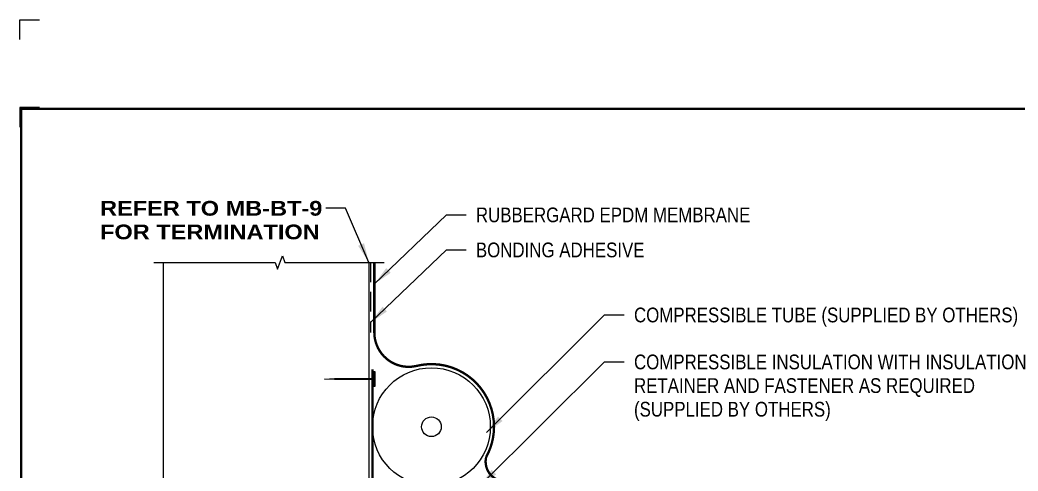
# Model space of a CAD drawing. Header units: inches. Extents: x -512 to -492, y -114.5 to -97.8.
# Drawn here: x -512 to -499.29, y -103.5 to -97.76 of the extents above; entities that cross this region are included whole.
import ezdxf
from ezdxf.enums import TextEntityAlignment as Align

# ---------------------------------------------------------------- set-up
doc = ezdxf.new("R2010")
doc.units = ezdxf.units.IN
doc.header["$MEASUREMENT"] = 0
doc.linetypes.add('HIDDEN', pattern=[0.375, 0.25, -0.125])
doc.layers.get('0').update_dxf_attribs({"linetype": 'CONTINUOUS'})
doc.layers.get('DEFPOINTS').update_dxf_attribs({"linetype": 'CONTINUOUS'})
for name, color, linetype in [('FSBP-ACCESSORY-OTHER', 7, 'CONTINUOUS'), ('FSBP-ADHESIVE', 1, 'HIDDEN'), ('FSBP-ANNO-LABEL', 7, 'CONTINUOUS'), ('FSBP-MEMBRANE', 7, 'CONTINUOUS'), ('FSBP-TTLB-BORDER', 7, 'CONTINUOUS'), ('FSBP-TTLB-TEXT', 7, 'CONTINUOUS'), ('FSBP-WALL-CURB', 9, 'CONTINUOUS')]:
    doc.layers.add(name, color=color, linetype=linetype)
doc.styles.add('ARIAL', font='ARIAL.TTF')
doc.styles.add('ARIAL_BOLD', font='ariblk.TTF')
doc.styles.add('ARIAL_NAR', font='ARIALN.TTF')
doc.dimstyles.new('FSBP-LEADER', dxfattribs={"dimtxt": 0.1875, "dimasz": 0.25, "dimexe": 0.0625, "dimexo": 0.125, "dimgap": 0.125, "dimtad": 0, "dimtih": 1, "dimtoh": 1, "dimdec": 4, "dimzin": 0, "dimdsep": 46, "dimlunit": 4, "dimtxsty": 'ARIAL_NAR', "dimcen": 0.09375, "dimclrd": 256, "dimclre": 256, "dimclrt": 256, "dimadec": 0, "dimazin": 0, "dimtfac": 1, "dimtdec": 4, "dimtofl": 0, "dimtmove": 0, "dimatfit": 3, "dimfxl": 0, "dimtolj": 1, "dimtzin": 0, "dimlwd": -1, "dimlwe": -1, "dimarcsym": 0})

# ---------------------------------------------------------------- blocks, each defined once
blk = doc.blocks.new('FSBP_HOT-DIPPED-NAIL')
at = {"layer": 'FSBP-ACCESSORY-OTHER'}
blk.add_lwpolyline([(0, 0.1875), (0, -0.1875), (-0.03125, -0.1875), (-0.03125000000005684, 0.1875)], close=True, dxfattribs=at)
blk.add_lwpolyline([(0, 0.015625), (1, 0.015625), (1.25, 0), (1, -0.015625), (0, -0.015625)], dxfattribs=at)
blk = doc.blocks.new('TTLB-ASPHALT_1')
at = {"layer": 'DEFPOINTS', "linetype": 'Continuous', "ltscale": 1.75}
blk.add_lwpolyline([(-0.015625, 13.88083333333333), (-0.015625, 14.13083333333333), (0.234375, 14.13083333333333)], dxfattribs=at)
at = {"layer": 'DEFPOINTS', "color": 1}
blk.add_lwpolyline([(0.234375, 13.015625), (-0.015625, 13.015625), (-0.015625, 12.765625)], dxfattribs=at)
at = {"layer": 'FSBP-TTLB-BORDER', "const_width": 0.03125}
blk.add_lwpolyline([(20, 0), (20, 13), (0, 13), (0, 0)], dxfattribs=at)
at = {"layer": 'FSBP-TTLB-TEXT'}
for tag, height, style, p in [('DETAIL_DESCP_LINE_1', 0.21875, 'ARIAL_BOLD', (9.832748116198076, -0.375)), ('ISSUE_REV_DATE', 0.21875, 'ARIAL', (15.84069633627263, -0.7282559425942452)), ('DETAIL_NUMBER', 0.4375, 'ARIAL', (18.42055248367797, -0.8931630692489421))]:
    blk.add_attdef(tag, text='', height=height, dxfattribs=dict(at, style=style)).set_placement(p, align=Align.MIDDLE_CENTER)
at = {"layer": 'FSBP-TTLB-TEXT', "style": 'ARIAL'}
blk.add_attdef('ACCPT_SYSTEMS', text='', height=0.21875, dxfattribs=at).set_placement((11.49438170418193, -1.125), align=Align.MIDDLE_LEFT)

msp = doc.modelspace()

# ---------------------------------------------------------------- linework, layer by layer
at = {"layer": 'FSBP-ACCESSORY-OTHER', "const_width": 0.03}
msp.add_lwpolyline([(-507.4853646154079, -100.8444964190712), (-507.4853646154079, -101.7344603872519, 0.4792627964969316), (-506.9537190457129, -102.1617107374023, -0.48894558972363), (-505.9610348202505, -102.9341539478474, -0.1271691624106597), (-506.060875922374, -103.3203579236009, 0.4849512409090416), (-505.8177676567941, -103.6286534740894), (-505.5350609616537, -103.6286534740894, -0.414213562373095), (-505.4725609616537, -103.6911534740894), (-505.4725609616537, -103.7885414038007), (-505.4725609616537, -104.9962764998881)], format="xyb", dxfattribs=at)
at = {"layer": 'FSBP-ACCESSORY-OTHER', "linetype": 'Continuous'}
msp.add_circle((-506.7579098205093, -102.9341539478474), 0.75, dxfattribs=at)
at = {"layer": 'FSBP-ACCESSORY-OTHER'}
msp.add_circle((-506.7579098205093, -102.9341539478474), 0.125, dxfattribs=at)
at = {"layer": 'FSBP-ADHESIVE', "linetype": 'HIDDEN'}
msp.add_line((-507.5328779544226, -100.8444964190712), (-507.5328779544226, -101.7344603872519), dxfattribs=at)
at = {"layer": 'FSBP-MEMBRANE', "linetype": 'Continuous'}
msp.add_line((-506.9293892508038, -102.1559479526646), (-506.9293892508038, -102.1559479526646), dxfattribs=at)
at = {"layer": 'FSBP-MEMBRANE', "linetype": 'Continuous', "const_width": 0.03}
msp.add_lwpolyline([(-507.5079098205093, -102.2036898329449), (-507.5079098205093, -110.8902094256511, 0.7762176150582661), (-506.5391598205093, -110.890209425651), (-506.5391598205093, -103.7811094607572), (-506.5391598205093, -103.7037561466919, -0.414213562373095), (-506.5235348205093, -103.6881311466919), (-506.274274776505, -103.6881311466919)], format="xyb", dxfattribs=at)
at = {"layer": 'FSBP-WALL-CURB'}
for p, q in [((-510.1702093614579, -111.2661898329449), (-510.1702093614579, -100.8444964190712)), ((-507.5547848205093, -100.8444964190712), (-507.5547848205093, -111.2661898329449))]:
    msp.add_line(p, q, dxfattribs=at)
msp.add_lwpolyline([(-510.2952093614579, -100.8444964190712), (-508.7483079551311, -100.8444964190712), (-508.7170579551311, -100.9303550884292), (-508.6545579551311, -100.7586377497133), (-508.6233079551311, -100.8444964190712), (-507.3603646154079, -100.8444964190712)], dxfattribs=at)

# ---------------------------------------------------------------- block references
msp.add_blockref('TTLB-ASPHALT_1', (-511.9827812163483, -111.8886115816887))
at = {"xscale": 0.5, "yscale": 0.5, "zscale": 0.5, "rotation": 180}
msp.add_blockref('FSBP_HOT-DIPPED-NAIL', (-507.4932360344653, -102.3271143214509), dxfattribs=at)

# ---------------------------------------------------------------- texts
at = {"layer": 'FSBP-ANNO-LABEL'}
for s, style, p in [('REFER TO MB-BT-9', 'ARIAL_BOLD', (-510.9783334969308, -100.1543426369985)), ('RUBBERGARD EPDM MEMBRANE', 'ARIAL_NAR', (-506.1917902218458, -100.2383031608044)), ('FOR TERMINATION', 'ARIAL_BOLD', (-510.9783334969308, -100.4551238869985)), ('BONDING ADHESIVE', 'ARIAL_NAR', (-506.1917902218458, -100.6841627090891)), ('COMPRESSIBLE TUBE (SUPPLIED BY OTHERS)', 'ARIAL_NAR', (-504.1781768881522, -101.5118824636576)), ('COMPRESSIBLE INSULATION WITH INSULATION', 'ARIAL_NAR', (-504.1781768881522, -102.1095584970894)), ('RETAINER AND FASTENER AS REQUIRED', 'ARIAL_NAR', (-504.1781768881522, -102.4103397470894)), ('(SUPPLIED BY OTHERS)', 'ARIAL_NAR', (-504.1781768881522, -102.7111209970894))]:
    msp.add_text(s, height=0.1875, dxfattribs=dict(at, style=style)).set_placement(p, align=Align.MIDDLE_LEFT)

# ---------------------------------------------------------------- leaders
for points in [[(-507.5547848205093, -100.8444964190712), (-507.8518618663226, -100.1543426369985), (-508.1018618663226, -100.1543426369985)], [(-507.4853646154079, -101.1180936031442), (-506.5667902218458, -100.2383031608044), (-506.3167902218458, -100.2383031608044)], [(-507.5328779544226, -101.6094603872519), (-506.5667902218458, -100.6841627090891), (-506.3167902218458, -100.6841627090891)], [(-506.058561707338, -103.0093832256855), (-504.5531768881522, -101.5118824636577), (-504.3031768881522, -101.5118824636577)], [(-506.1400604230064, -103.6881311466919), (-504.5531768881522, -102.1095584970894), (-504.3031768881522, -102.1095584970894)]]:
    msp.add_leader(points, dimstyle='FSBP-LEADER', dxfattribs=at)

doc.saveas('drawing.dxf')
